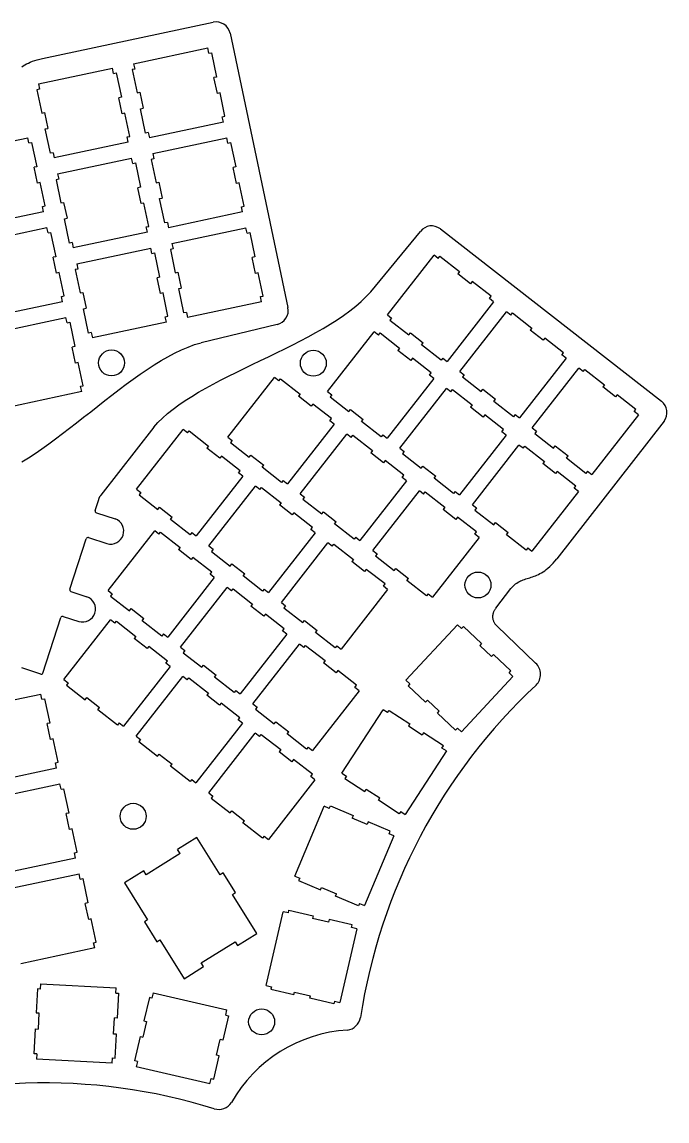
# Model space of a CAD drawing. Extents: x 2 to 293, y -206 to -3.
# Drawn here: x 173.6 to 292.9, y -206.2 to -3 of the extents above; entities that cross this region are included whole.
import ezdxf

# ---------------------------------------------------------------- set-up
doc = ezdxf.new("R2010")
doc.units = 0
doc.layers.add('BLACK', color=7, linetype='CONTINUOUS')

msp = doc.modelspace()

# ---------------------------------------------------------------- linework, layer by layer
at = {"layer": 'BLACK', "linetype": 'CONTINUOUS'}
for p, q in [((177.426, -9.7566), (209.013, -3.0913)), ((212.126, -5.1154), (222.821, -55.8492)), ((194.282, -10.753), (207.976, -7.8423)), ((208.184, -8.8204), (207.976, -7.8423)), ((175.556, -10.3053), (175.974, -10.1543)), ((175.974, -10.1543), (176.424, -10.012)), ((176.424, -10.012), (176.907, -9.8792)), ((176.907, -9.8792), (177.426, -9.7566)), ((208.184, -8.8204), (208.673, -8.7165)), ((208.673, -8.7165), (209.629, -13.2159)), ((173.601, -11.3514), (173.871, -11.1642)), ((173.871, -11.1642), (174.161, -10.9811)), ((174.161, -10.9811), (174.472, -10.8029)), ((174.472, -10.8029), (174.807, -10.6304)), ((174.807, -10.6304), (175.168, -10.4642)), ((175.168, -10.4642), (175.556, -10.3053)), ((176.673, -14.4891), (190.368, -11.5783)), ((190.575, -12.5565), (190.368, -11.5783)), ((194.49, -11.7312), (194.001, -11.8351)), ((194.001, -11.8351), (194.915, -16.139)), ((194.282, -10.753), (194.49, -11.7312)), ((190.575, -12.5565), (191.065, -12.4525)), ((191.065, -12.4525), (192.021, -16.952)), ((209.629, -13.2159), (209.14, -13.3199)), ((209.764, -16.2543), (209.14, -13.3199)), ((176.881, -15.4672), (176.392, -15.5712)), ((176.392, -15.5712), (177.307, -19.875)), ((176.673, -14.4891), (176.881, -15.4672)), ((194.915, -16.139), (195.405, -16.035)), ((195.405, -16.035), (196.028, -18.9695)), ((210.253, -16.1504), (209.764, -16.2543)), ((211.168, -20.4542), (210.253, -16.1504)), ((192.021, -16.952), (191.532, -17.056)), ((192.156, -19.9904), (191.532, -17.056)), ((177.307, -19.875), (177.796, -19.7711)), ((177.796, -19.7711), (178.42, -22.7055)), ((192.645, -19.8864), (192.156, -19.9904)), ((193.559, -24.1903), (192.645, -19.8864)), ((195.539, -19.0734), (196.028, -18.9695)), ((196.496, -23.5729), (195.539, -19.0734)), ((210.887, -21.5363), (197.193, -24.4471)), ((210.679, -20.5582), (211.168, -20.4542)), ((210.887, -21.5363), (210.679, -20.5582)), ((177.931, -22.8095), (178.42, -22.7055)), ((178.887, -27.309), (177.931, -22.8095)), ((193.07, -24.2942), (193.559, -24.1903)), ((193.278, -25.2724), (193.07, -24.2942)), ((196.985, -23.469), (196.496, -23.5729)), ((196.985, -23.469), (197.193, -24.4471)), ((161.002, -27.3378), (174.696, -24.427)), ((174.904, -25.4051), (174.696, -24.427)), ((174.904, -25.4051), (175.393, -25.3012)), ((175.393, -25.3012), (176.35, -29.8007)), ((193.278, -25.2724), (179.584, -28.1832)), ((197.816, -27.3816), (211.51, -24.4708)), ((211.718, -25.4489), (211.51, -24.4708)), ((211.718, -25.4489), (212.207, -25.345)), ((212.207, -25.345), (213.164, -29.8445)), ((179.376, -27.205), (178.887, -27.309)), ((179.376, -27.205), (179.584, -28.1832)), ((180.208, -31.1176), (193.902, -28.2068)), ((194.11, -29.185), (193.902, -28.2068)), ((198.024, -28.3597), (197.535, -28.4637)), ((197.816, -27.3816), (198.024, -28.3597)), ((176.35, -29.8007), (175.861, -29.9046)), ((176.484, -32.8391), (175.861, -29.9046)), ((194.11, -29.185), (194.599, -29.081)), ((194.599, -29.081), (195.555, -33.5805)), ((197.535, -28.4637), (198.45, -32.7675)), ((213.164, -29.8445), (212.675, -29.9484)), ((213.298, -32.8829), (212.675, -29.9484)), ((180.416, -32.0957), (179.927, -32.1997)), ((179.927, -32.1997), (180.842, -36.5036)), ((180.208, -31.1176), (180.416, -32.0957)), ((176.973, -32.7351), (176.484, -32.8391)), ((177.888, -37.039), (176.973, -32.7351)), ((195.555, -33.5805), (195.066, -33.6845)), ((195.69, -36.6189), (195.066, -33.6845)), ((198.45, -32.7675), (198.939, -32.6636)), ((198.939, -32.6636), (199.563, -35.598)), ((213.787, -32.7789), (213.298, -32.8829)), ((214.702, -37.0828), (213.787, -32.7789)), ((180.842, -36.5036), (181.331, -36.3996)), ((181.331, -36.3996), (181.954, -39.334)), ((196.179, -36.5149), (195.69, -36.6189)), ((197.094, -40.8188), (196.179, -36.5149)), ((199.074, -35.7019), (199.563, -35.598)), ((200.03, -40.2014), (199.074, -35.7019)), ((177.607, -38.1211), (163.913, -41.0318)), ((177.399, -37.1429), (177.888, -37.039)), ((177.607, -38.1211), (177.399, -37.1429)), ((214.421, -38.1649), (200.727, -41.0756)), ((214.213, -37.1867), (214.702, -37.0828)), ((214.421, -38.1649), (214.213, -37.1867)), ((181.465, -39.438), (181.954, -39.334)), ((182.422, -43.9375), (181.465, -39.438)), ((200.519, -40.0975), (200.03, -40.2014)), ((200.519, -40.0975), (200.727, -41.0756)), ((164.537, -43.9663), (178.231, -41.0555)), ((178.439, -42.0337), (178.231, -41.0555)), ((178.439, -42.0337), (178.928, -41.9297)), ((178.928, -41.9297), (179.884, -46.4292)), ((196.813, -41.9009), (183.119, -44.8117)), ((196.605, -40.9228), (197.094, -40.8188)), ((196.813, -41.9009), (196.605, -40.9228)), ((201.351, -44.0101), (215.045, -41.0993)), ((215.253, -42.0774), (215.045, -41.0993)), ((215.253, -42.0774), (215.742, -41.9735)), ((215.742, -41.9735), (216.698, -46.473)), ((238.133, -52.8995), (247.326, -41.7465)), ((251.011, -41.2917), (291.922, -73.1445)), ((182.911, -43.8335), (182.422, -43.9375)), ((182.911, -43.8335), (183.119, -44.8117)), ((201.351, -44.0101), (201.559, -44.9882)), ((179.884, -46.4292), (179.395, -46.5331)), ((180.019, -49.4676), (179.395, -46.5331)), ((183.742, -47.7461), (197.437, -44.8353)), ((197.644, -45.8135), (197.437, -44.8353)), ((197.644, -45.8135), (198.134, -45.7095)), ((198.134, -45.7095), (199.09, -50.209)), ((201.559, -44.9882), (201.07, -45.0922)), ((201.07, -45.0922), (201.984, -49.396)), ((216.698, -46.473), (216.209, -46.5769)), ((216.833, -49.5114), (216.209, -46.5769)), ((241.213, -57.1637), (249.833, -46.1316)), ((250.621, -46.7472), (249.833, -46.1316)), ((250.621, -46.7472), (250.928, -46.3532)), ((250.928, -46.3532), (254.553, -49.1853)), ((183.95, -48.7243), (183.461, -48.8282)), ((183.742, -47.7461), (183.95, -48.7243)), ((180.508, -49.3636), (180.019, -49.4676)), ((181.423, -53.6675), (180.508, -49.3636)), ((183.461, -48.8282), (184.376, -53.1321)), ((199.09, -50.209), (198.601, -50.313)), ((199.225, -53.2474), (198.601, -50.313)), ((201.984, -49.396), (202.473, -49.2921)), ((202.473, -49.2921), (203.097, -52.2265)), ((217.322, -49.4074), (216.833, -49.5114)), ((218.237, -53.7113), (217.322, -49.4074)), ((254.553, -49.1853), (254.245, -49.5793)), ((256.609, -51.4263), (254.245, -49.5793)), ((202.608, -52.3305), (203.097, -52.2265)), ((203.565, -56.8299), (202.608, -52.3305)), ((256.917, -51.0322), (256.609, -51.4263)), ((260.384, -53.7412), (256.917, -51.0322)), ((181.142, -54.7496), (167.448, -57.6603)), ((180.934, -53.7714), (181.423, -53.6675)), ((181.142, -54.7496), (180.934, -53.7714)), ((184.376, -53.1321), (184.865, -53.0281)), ((184.865, -53.0281), (185.489, -55.9625)), ((199.714, -53.1435), (199.225, -53.2474)), ((200.628, -57.4473), (199.714, -53.1435)), ((217.956, -54.7934), (204.262, -57.7041)), ((217.748, -53.8152), (218.237, -53.7113)), ((217.956, -54.7934), (217.748, -53.8152)), ((235.352, -55.5897), (236.36, -54.7149)), ((236.36, -54.7149), (237.289, -53.8186)), ((237.289, -53.8186), (238.133, -52.8995)), ((260.865, -54.7508), (252.245, -65.783)), ((260.077, -54.1352), (260.384, -53.7412)), ((260.865, -54.7508), (260.077, -54.1352)), ((185, -56.0665), (185.489, -55.9625)), ((185.956, -60.566), (185, -56.0665)), ((204.054, -56.726), (203.565, -56.8299)), ((204.054, -56.726), (204.262, -57.7041)), ((233.123, -57.2806), (234.271, -56.4445)), ((234.271, -56.4445), (235.352, -55.5897)), ((254.609, -67.63), (263.229, -56.5978)), ((264.017, -57.2135), (263.229, -56.5978)), ((264.017, -57.2135), (264.325, -56.8195)), ((264.325, -56.8195), (267.949, -59.6515)), ((168.071, -60.5948), (181.765, -57.684)), ((181.973, -58.6622), (181.765, -57.684)), ((181.973, -58.6622), (182.462, -58.5582)), ((182.462, -58.5582), (183.419, -63.0577)), ((200.347, -58.5294), (186.653, -61.4402)), ((200.139, -57.5513), (200.628, -57.4473)), ((200.347, -58.5294), (200.139, -57.5513)), ((229.334, -59.6913), (230.649, -58.9026)), ((230.649, -58.9026), (231.914, -58.0995)), ((231.914, -58.0995), (233.123, -57.2806)), ((241.213, -57.1637), (242.001, -57.7794)), ((242.001, -57.7794), (241.693, -58.1734)), ((241.693, -58.1734), (245.161, -60.8823)), ((186.445, -60.462), (185.956, -60.566)), ((186.445, -60.462), (186.653, -61.4402)), ((220.797, -58.9618), (206.743, -62.3352)), ((226.579, -61.2311), (227.975, -60.4669)), ((227.975, -60.4669), (229.334, -59.6913)), ((230.131, -71.3479), (238.75, -60.3157)), ((239.538, -60.9314), (238.75, -60.3157)), ((239.538, -60.9314), (239.846, -60.5374)), ((239.846, -60.5374), (243.471, -63.3694)), ((245.161, -60.8823), (245.469, -60.4883)), ((245.469, -60.4883), (247.833, -62.3353)), ((267.949, -59.6515), (267.642, -60.0455)), ((270.006, -61.8925), (267.642, -60.0455)), ((204.334, -63.1333), (205.546, -62.6912)), ((205.546, -62.6912), (206.743, -62.3352)), ((222.218, -63.4682), (223.694, -62.7303)), ((223.694, -62.7303), (225.15, -61.985)), ((225.15, -61.985), (226.579, -61.2311)), ((247.525, -62.7293), (247.833, -62.3353)), ((251.15, -65.5613), (247.525, -62.7293)), ((270.313, -61.4985), (270.006, -61.8925)), ((273.781, -64.2074), (270.313, -61.4985)), ((183.419, -63.0577), (182.93, -63.1616)), ((183.553, -66.0961), (182.93, -63.1616)), ((199.342, -65.6458), (200.609, -64.9177)), ((200.609, -64.9177), (201.863, -64.2524)), ((201.863, -64.2524), (203.105, -63.6556)), ((203.105, -63.6556), (204.334, -63.1333)), ((217.725, -65.652), (219.228, -64.9276)), ((219.228, -64.9276), (220.728, -64.2001)), ((220.728, -64.2001), (222.218, -63.4682)), ((243.471, -63.3694), (243.163, -63.7634)), ((245.527, -65.6104), (243.163, -63.7634)), ((273.473, -64.6014), (273.781, -64.2074)), ((274.261, -65.2171), (273.473, -64.6014)), ((184.042, -65.9921), (183.553, -66.0961)), ((184.957, -70.296), (184.042, -65.9921)), ((196.781, -67.2666), (198.066, -66.4307)), ((198.066, -66.4307), (199.342, -65.6458)), ((214.733, -67.0971), (216.225, -66.3747)), ((216.225, -66.3747), (217.725, -65.652)), ((245.835, -65.2164), (245.527, -65.6104)), ((249.302, -67.9253), (245.835, -65.2164)), ((251.457, -65.1673), (251.15, -65.5613)), ((251.457, -65.1673), (252.245, -65.783)), ((274.261, -65.2171), (265.642, -76.2492)), ((192.885, -70.0219), (194.189, -69.068)), ((194.189, -69.068), (195.488, -68.1477)), ((195.488, -68.1477), (196.781, -67.2666)), ((210.367, -69.277), (211.799, -68.5469)), ((211.713, -79.8005), (220.332, -68.7684)), ((211.799, -68.5469), (213.256, -67.8207)), ((213.256, -67.8207), (214.733, -67.0971)), ((221.12, -69.384), (220.332, -68.7684)), ((221.12, -69.384), (221.428, -68.99)), ((221.428, -68.99), (225.053, -71.8221)), ((249.782, -68.935), (241.163, -79.9671)), ((248.994, -68.3193), (249.302, -67.9253)), ((249.782, -68.935), (248.994, -68.3193)), ((254.609, -67.63), (255.397, -68.2456)), ((255.397, -68.2456), (255.09, -68.6396)), ((255.09, -68.6396), (258.557, -71.3485)), ((268.006, -78.0962), (276.625, -67.0641)), ((277.413, -67.6797), (276.625, -67.0641)), ((277.413, -67.6797), (277.721, -67.2857)), ((277.721, -67.2857), (281.346, -70.1178)), ((184.468, -70.3999), (184.957, -70.296)), ((184.676, -71.3781), (184.468, -70.3999)), ((190.267, -72.0064), (191.577, -71.0033)), ((191.577, -71.0033), (192.885, -70.0219)), ((206.288, -71.5054), (207.606, -70.7549)), ((207.606, -70.7549), (208.968, -70.0125)), ((208.968, -70.0125), (210.367, -69.277)), ((243.527, -81.8141), (252.146, -70.782)), ((252.934, -71.3976), (252.146, -70.782)), ((252.934, -71.3976), (253.242, -71.0036)), ((253.242, -71.0036), (256.867, -73.8357)), ((258.557, -71.3485), (258.865, -70.9545)), ((258.865, -70.9545), (261.229, -72.8015)), ((281.346, -70.1178), (281.038, -70.5118)), ((283.402, -72.3587), (281.038, -70.5118)), ((184.676, -71.3781), (170.982, -74.2888)), ((187.644, -74.0545), (188.955, -73.0254)), ((188.955, -73.0254), (190.267, -72.0064)), ((202.652, -73.8205), (203.805, -73.0368)), ((203.805, -73.0368), (205.019, -72.2656)), ((205.019, -72.2656), (206.288, -71.5054)), ((225.053, -71.8221), (224.745, -72.2161)), ((227.109, -74.0631), (224.745, -72.2161)), ((230.131, -71.3479), (230.919, -71.9635)), ((230.919, -71.9635), (230.611, -72.3575)), ((230.611, -72.3575), (234.078, -75.0664)), ((260.921, -73.1955), (261.229, -72.8015)), ((283.71, -71.9647), (283.402, -72.3587)), ((287.177, -74.6736), (283.71, -71.9647)), ((185.027, -76.1193), (186.334, -75.0877)), ((186.334, -75.0877), (187.644, -74.0545)), ((200.551, -75.4309), (201.565, -74.6181)), ((201.565, -74.6181), (202.652, -73.8205)), ((227.417, -73.6691), (227.109, -74.0631)), ((230.884, -76.378), (227.417, -73.6691)), ((234.078, -75.0664), (234.386, -74.6724)), ((234.386, -74.6724), (236.75, -76.5194)), ((256.867, -73.8357), (256.559, -74.2297)), ((258.923, -76.0767), (256.559, -74.2297)), ((264.546, -76.0276), (260.921, -73.1955)), ((286.869, -75.0677), (287.177, -74.6736)), ((287.657, -75.6833), (286.869, -75.0677)), ((182.426, -78.154), (183.724, -77.1433)), ((183.724, -77.1433), (185.027, -76.1193)), ((198.004, -77.9753), (198.765, -77.1081)), ((198.765, -77.1081), (199.616, -76.2604)), ((199.616, -76.2604), (200.551, -75.4309)), ((230.576, -76.772), (230.884, -76.378)), ((231.364, -77.3876), (230.576, -76.772)), ((236.442, -76.9134), (236.75, -76.5194)), ((240.067, -79.7455), (236.442, -76.9134)), ((259.231, -75.6826), (258.923, -76.0767)), ((262.698, -78.3916), (259.231, -75.6826)), ((264.854, -75.6336), (264.546, -76.0276)), ((264.854, -75.6336), (265.642, -76.2492)), ((292.377, -76.8294), (272.539, -102.298)), ((287.657, -75.6833), (279.038, -86.7155)), ((179.851, -80.1117), (181.134, -79.1454)), ((181.134, -79.1454), (182.426, -78.154)), ((198.004, -77.9753), (188.214, -90.5453)), ((194.811, -89.4371), (203.43, -78.4049)), ((204.218, -79.0206), (203.43, -78.4049)), ((204.218, -79.0206), (204.526, -78.6266)), ((204.526, -78.6266), (208.151, -81.4586)), ((231.364, -77.3876), (222.745, -88.4198)), ((225.109, -90.2668), (233.728, -79.2346)), ((234.516, -79.8503), (233.728, -79.2346)), ((262.39, -78.7856), (262.698, -78.3916)), ((263.178, -79.4012), (262.39, -78.7856)), ((268.006, -78.0962), (268.794, -78.7119)), ((268.794, -78.7119), (268.486, -79.1059)), ((268.486, -79.1059), (271.953, -81.8148)), ((177.312, -81.9457), (178.576, -81.0471)), ((178.576, -81.0471), (179.851, -80.1117)), ((211.713, -79.8005), (212.501, -80.4162)), ((212.501, -80.4162), (212.193, -80.8102)), ((212.193, -80.8102), (215.66, -83.5191)), ((234.516, -79.8503), (234.824, -79.4563)), ((234.824, -79.4563), (238.449, -82.2883)), ((240.375, -79.3515), (240.067, -79.7455)), ((240.375, -79.3515), (241.163, -79.9671)), ((263.178, -79.4012), (254.559, -90.4334)), ((256.923, -92.2804), (265.542, -81.2482)), ((266.33, -81.8639), (265.542, -81.2482)), ((174.82, -83.609), (176.059, -82.8016)), ((176.059, -82.8016), (177.312, -81.9457)), ((208.151, -81.4586), (207.843, -81.8526)), ((210.207, -83.6996), (207.843, -81.8526)), ((210.515, -83.3056), (210.207, -83.6996)), ((213.982, -86.0145), (210.515, -83.3056)), ((215.66, -83.5191), (215.968, -83.1251)), ((215.968, -83.1251), (218.332, -84.9721)), ((238.449, -82.2883), (238.141, -82.6823)), ((240.505, -84.5293), (238.141, -82.6823)), ((243.527, -81.8141), (244.315, -82.4298)), ((244.315, -82.4298), (244.007, -82.8238)), ((244.007, -82.8238), (247.474, -85.5327)), ((266.33, -81.8639), (266.638, -81.4699)), ((266.638, -81.4699), (270.263, -84.3019)), ((271.953, -81.8148), (272.261, -81.4208)), ((272.261, -81.4208), (274.625, -83.2678)), ((274.317, -83.6618), (274.625, -83.2678)), ((173.595, -84.362), (174.82, -83.609)), ((218.024, -85.3661), (218.332, -84.9721)), ((240.813, -84.1353), (240.505, -84.5293)), ((244.28, -86.8442), (240.813, -84.1353)), ((247.474, -85.5327), (247.782, -85.1387)), ((247.782, -85.1387), (250.146, -86.9857)), ((270.263, -84.3019), (269.955, -84.6959)), ((272.319, -86.5429), (269.955, -84.6959)), ((277.942, -86.4938), (274.317, -83.6618)), ((214.462, -87.0242), (205.843, -98.0563)), ((213.674, -86.4085), (213.982, -86.0145)), ((214.462, -87.0242), (213.674, -86.4085)), ((221.649, -88.1981), (218.024, -85.3661)), ((243.972, -87.2382), (244.28, -86.8442)), ((244.76, -87.8539), (243.972, -87.2382)), ((249.838, -87.3797), (250.146, -86.9857)), ((272.627, -86.1489), (272.319, -86.5429)), ((276.094, -88.8578), (272.627, -86.1489)), ((278.25, -86.0998), (277.942, -86.4938)), ((278.25, -86.0998), (279.038, -86.7155)), ((208.207, -99.9033), (216.826, -88.8711)), ((217.614, -89.4868), (216.826, -88.8711)), ((217.614, -89.4868), (217.922, -89.0928)), ((217.922, -89.0928), (221.547, -91.9248)), ((221.957, -87.8041), (221.649, -88.1981)), ((221.957, -87.8041), (222.745, -88.4198)), ((244.76, -87.8539), (236.141, -98.886)), ((253.463, -90.2117), (249.838, -87.3797)), ((275.787, -89.2518), (276.094, -88.8578)), ((276.575, -89.8675), (275.787, -89.2518)), ((187.173, -93.351), (187.836, -91.2958)), ((187.836, -91.2958), (187.861, -91.2169)), ((187.861, -91.2169), (187.884, -91.1473)), ((187.884, -91.1473), (187.904, -91.0861)), ((187.904, -91.0861), (187.923, -91.0321)), ((187.923, -91.0321), (187.941, -90.9841)), ((187.941, -90.9841), (187.966, -90.9213)), ((187.966, -90.9213), (187.992, -90.866)), ((187.992, -90.866), (188.02, -90.8145)), ((188.02, -90.8145), (188.052, -90.7632)), ((188.052, -90.7632), (188.09, -90.7083)), ((188.09, -90.7083), (188.12, -90.6678)), ((188.12, -90.6678), (188.154, -90.623)), ((188.154, -90.623), (188.193, -90.5728)), ((188.193, -90.5728), (188.214, -90.5453)), ((194.811, -89.4371), (195.599, -90.0527)), ((195.599, -90.0527), (195.291, -90.4467)), ((195.291, -90.4467), (198.758, -93.1556)), ((225.109, -90.2668), (225.897, -90.8824)), ((225.897, -90.8824), (225.589, -91.2764)), ((225.589, -91.2764), (229.056, -93.9853)), ((238.505, -100.733), (247.124, -89.7009)), ((247.912, -90.3165), (247.124, -89.7009)), ((247.912, -90.3165), (248.22, -89.9225)), ((248.22, -89.9225), (251.845, -92.7546)), ((253.771, -89.8177), (253.463, -90.2117)), ((253.771, -89.8177), (254.559, -90.4334)), ((276.575, -89.8675), (267.955, -100.9)), ((198.758, -93.1556), (199.066, -92.7616)), ((199.066, -92.7616), (201.43, -94.6086)), ((221.547, -91.9248), (221.239, -92.3189)), ((223.603, -94.1658), (221.239, -92.3189)), ((251.845, -92.7546), (251.537, -93.1486)), ((253.901, -94.9956), (251.537, -93.1486)), ((256.923, -92.2804), (257.711, -92.896)), ((257.711, -92.896), (257.403, -93.29)), ((257.403, -93.29), (260.871, -95.9989)), ((187.387, -93.7861), (190.84, -94.8922)), ((201.122, -95.0026), (201.43, -94.6086)), ((204.747, -97.8347), (201.122, -95.0026)), ((223.911, -93.7718), (223.603, -94.1658)), ((227.378, -96.4807), (223.911, -93.7718)), ((229.056, -93.9853), (229.364, -93.5913)), ((229.364, -93.5913), (231.728, -95.4383)), ((231.42, -95.8323), (231.728, -95.4383)), ((254.209, -94.6015), (253.901, -94.9956)), ((257.676, -97.3105), (254.209, -94.6015)), ((189.549, -108.169), (198.168, -97.1365)), ((198.956, -97.7522), (198.168, -97.1365)), ((198.956, -97.7522), (199.264, -97.3582)), ((199.264, -97.3582), (202.889, -100.19)), ((205.055, -97.4407), (204.747, -97.8347)), ((205.055, -97.4407), (205.843, -98.0563)), ((227.858, -97.4904), (219.239, -108.523)), ((227.07, -96.8747), (227.378, -96.4807)), ((227.858, -97.4904), (227.07, -96.8747)), ((235.045, -98.6644), (231.42, -95.8323)), ((257.368, -97.7045), (257.676, -97.3105)), ((260.871, -95.9989), (261.178, -95.6049)), ((261.178, -95.6049), (263.542, -97.4519)), ((263.235, -97.8459), (263.542, -97.4519)), ((182.474, -107.918), (185.488, -98.5718)), ((185.921, -98.3769), (189.338, -99.4759)), ((221.603, -110.37), (230.222, -99.3374)), ((231.011, -99.9531), (230.222, -99.3374)), ((231.011, -99.9531), (231.318, -99.559)), ((231.318, -99.559), (234.943, -102.391)), ((235.353, -98.2704), (235.045, -98.6644)), ((235.353, -98.2704), (236.141, -98.886)), ((258.157, -98.3201), (249.537, -109.352)), ((258.157, -98.3201), (257.368, -97.7045)), ((266.859, -100.678), (263.235, -97.8459)), ((202.889, -100.19), (202.581, -100.584)), ((204.945, -102.431), (202.581, -100.584)), ((208.207, -99.9033), (208.995, -100.519)), ((208.995, -100.519), (208.687, -100.913)), ((208.687, -100.913), (212.154, -103.622)), ((238.505, -100.733), (239.293, -101.349)), ((239.293, -101.349), (238.985, -101.743)), ((267.167, -100.284), (266.859, -100.678)), ((267.167, -100.284), (267.955, -100.9)), ((205.253, -102.037), (204.945, -102.431)), ((208.72, -104.746), (205.253, -102.037)), ((212.154, -103.622), (212.462, -103.228)), ((212.462, -103.228), (214.826, -105.075)), ((234.943, -102.391), (234.635, -102.785)), ((236.999, -104.632), (234.635, -102.785)), ((238.985, -101.743), (242.453, -104.452)), ((271.226, -103.738), (271.545, -103.428)), ((271.545, -103.428), (271.87, -103.086)), ((271.87, -103.086), (272.202, -102.71)), ((272.202, -102.71), (272.539, -102.298)), ((208.413, -105.14), (208.72, -104.746)), ((209.201, -105.756), (208.413, -105.14)), ((214.519, -105.469), (214.826, -105.075)), ((218.143, -108.301), (214.519, -105.469)), ((237.307, -104.238), (236.999, -104.632)), ((240.774, -106.947), (237.307, -104.238)), ((242.453, -104.452), (242.76, -104.058)), ((242.76, -104.058), (245.124, -105.905)), ((267.806, -105.702), (268.066, -105.616)), ((268.066, -105.616), (268.33, -105.523)), ((268.33, -105.523), (268.598, -105.42)), ((268.598, -105.42), (268.87, -105.306)), ((268.87, -105.306), (269.147, -105.179)), ((269.147, -105.179), (269.429, -105.036)), ((269.429, -105.036), (269.716, -104.876)), ((269.716, -104.876), (270.007, -104.696)), ((270.007, -104.696), (270.304, -104.494)), ((270.304, -104.494), (270.606, -104.269)), ((270.606, -104.269), (270.913, -104.017)), ((270.913, -104.017), (271.226, -103.738)), ((209.201, -105.756), (200.581, -116.788)), ((202.945, -118.635), (211.565, -107.603)), ((212.353, -108.218), (211.565, -107.603)), ((240.467, -107.341), (240.774, -106.947)), ((241.255, -107.957), (240.467, -107.341)), ((244.817, -106.299), (245.124, -105.905)), ((248.441, -109.131), (244.817, -106.299)), ((264.049, -107.81), (264.269, -107.554)), ((264.269, -107.554), (264.489, -107.325)), ((264.489, -107.325), (264.711, -107.12)), ((264.711, -107.12), (264.935, -106.937)), ((264.935, -106.937), (265.16, -106.774)), ((265.16, -106.774), (265.387, -106.629)), ((265.387, -106.629), (265.617, -106.499)), ((265.617, -106.499), (265.849, -106.384)), ((265.849, -106.384), (266.083, -106.28)), ((266.083, -106.28), (266.32, -106.185)), ((266.32, -106.185), (266.559, -106.098)), ((266.559, -106.098), (266.802, -106.017)), ((266.802, -106.017), (267.048, -105.938)), ((267.048, -105.938), (267.297, -105.861)), ((267.297, -105.861), (267.55, -105.783)), ((267.55, -105.783), (267.806, -105.702)), ((182.689, -108.353), (185.623, -109.294)), ((189.549, -108.169), (190.337, -108.784)), ((190.337, -108.784), (190.029, -109.178)), ((190.029, -109.178), (193.497, -111.887)), ((212.353, -108.218), (212.66, -107.824)), ((212.66, -107.824), (216.285, -110.656)), ((218.451, -107.907), (218.143, -108.301)), ((218.451, -107.907), (219.239, -108.523)), ((241.255, -107.957), (232.635, -118.989)), ((248.749, -108.737), (248.441, -109.131)), ((248.749, -108.737), (249.537, -109.352)), ((261.251, -111.445), (264.049, -107.81)), ((193.497, -111.887), (193.804, -111.493)), ((193.804, -111.493), (196.168, -113.34)), ((216.285, -110.656), (215.977, -111.05)), ((218.341, -112.897), (215.977, -111.05)), ((221.603, -110.37), (222.391, -110.985)), ((222.391, -110.985), (222.083, -111.379)), ((222.083, -111.379), (225.551, -114.088)), ((261.062, -111.711), (261.006, -111.803)), ((261.122, -111.621), (261.062, -111.711)), ((261.185, -111.533), (261.122, -111.621)), ((261.251, -111.445), (261.185, -111.533)), ((177.467, -123.439), (180.792, -113.142)), ((181.225, -112.947), (184.122, -113.878)), ((181.373, -124.623), (189.993, -113.591)), ((190.781, -114.207), (189.993, -113.591)), ((195.861, -113.734), (196.168, -113.34)), ((199.485, -116.566), (195.861, -113.734)), ((218.649, -112.503), (218.341, -112.897)), ((222.117, -115.212), (218.649, -112.503)), ((225.551, -114.088), (225.858, -113.694)), ((225.858, -113.694), (228.223, -115.541)), ((260.666, -112.889), (260.664, -112.994)), ((260.664, -112.994), (260.667, -113.099)), ((260.673, -112.785), (260.666, -112.889)), ((260.667, -113.099), (260.677, -113.205)), ((260.686, -112.682), (260.673, -112.785)), ((260.677, -113.205), (260.692, -113.312)), ((260.703, -112.58), (260.686, -112.682)), ((260.692, -113.312), (260.713, -113.42)), ((260.725, -112.479), (260.703, -112.58)), ((260.713, -113.42), (260.74, -113.528)), ((260.753, -112.379), (260.725, -112.479)), ((260.74, -113.528), (260.773, -113.636)), ((260.784, -112.28), (260.753, -112.379)), ((260.773, -113.636), (260.813, -113.745)), ((260.82, -112.182), (260.784, -112.28)), ((260.813, -113.745), (260.86, -113.855)), ((260.861, -112.086), (260.82, -112.182)), ((260.905, -111.99), (260.861, -112.086)), ((260.954, -111.896), (260.905, -111.99)), ((261.006, -111.803), (260.954, -111.896)), ((190.781, -114.207), (191.088, -113.813)), ((191.088, -113.813), (194.713, -116.645)), ((221.809, -115.606), (222.117, -115.212)), ((222.597, -116.222), (221.809, -115.606)), ((227.915, -115.935), (228.223, -115.541)), ((244.651, -124.742), (254.199, -114.504)), ((254.931, -115.186), (254.199, -114.504)), ((254.931, -115.186), (255.272, -114.82)), ((255.272, -114.82), (258.636, -117.957)), ((260.86, -113.855), (260.913, -113.964)), ((260.913, -113.964), (260.973, -114.075)), ((260.973, -114.075), (261.04, -114.185)), ((261.04, -114.185), (261.114, -114.296)), ((261.114, -114.296), (261.196, -114.406)), ((261.196, -114.406), (261.285, -114.517)), ((261.285, -114.517), (261.382, -114.628)), ((261.382, -114.628), (261.487, -114.739)), ((261.487, -114.739), (268.634, -121.571)), ((194.713, -116.645), (194.405, -117.039)), ((196.769, -118.886), (194.405, -117.039)), ((199.793, -116.172), (199.485, -116.566)), ((199.793, -116.172), (200.581, -116.788)), ((222.597, -116.222), (213.977, -127.254)), ((231.54, -118.767), (227.915, -115.935)), ((197.077, -118.492), (196.769, -118.886)), ((200.545, -121.201), (197.077, -118.492)), ((202.945, -118.635), (203.733, -119.251)), ((203.733, -119.251), (203.425, -119.645)), ((203.425, -119.645), (206.893, -122.353)), ((216.341, -129.101), (224.961, -118.069)), ((225.749, -118.685), (224.961, -118.069)), ((225.749, -118.685), (226.057, -118.291)), ((226.057, -118.291), (229.681, -121.123)), ((231.847, -118.373), (231.54, -118.767)), ((231.847, -118.373), (232.635, -118.989)), ((258.636, -117.957), (258.295, -118.323)), ((260.489, -120.369), (258.295, -118.323)), ((200.237, -121.595), (200.545, -121.201)), ((201.025, -122.211), (200.237, -121.595)), ((229.681, -121.123), (229.374, -121.517)), ((231.738, -123.364), (229.374, -121.517)), ((260.83, -120.003), (260.489, -120.369)), ((264.048, -123.004), (260.83, -120.003)), ((177.102, -123.609), (173.625, -122.47)), ((201.025, -122.211), (192.405, -133.243)), ((206.893, -122.353), (207.201, -121.959)), ((207.201, -121.959), (209.565, -123.806)), ((209.257, -124.2), (209.565, -123.806)), ((232.045, -122.97), (231.738, -123.364)), ((235.513, -125.679), (232.045, -122.97)), ((263.707, -123.369), (264.048, -123.004)), ((264.438, -124.051), (263.707, -123.369)), ((181.373, -124.623), (182.161, -125.239)), ((182.161, -125.239), (181.853, -125.633)), ((181.853, -125.633), (185.321, -128.342)), ((194.769, -135.09), (203.389, -124.058)), ((204.177, -124.673), (203.389, -124.058)), ((204.177, -124.673), (204.485, -124.279)), ((204.485, -124.279), (208.109, -127.111)), ((212.882, -127.032), (209.257, -124.2)), ((235.205, -126.073), (235.513, -125.679)), ((244.651, -124.742), (245.383, -125.424)), ((245.383, -125.424), (245.042, -125.79)), ((245.042, -125.79), (248.26, -128.791)), ((264.438, -124.051), (254.89, -134.29)), ((163.41, -130.202), (177.104, -127.291)), ((177.312, -128.269), (177.104, -127.291)), ((185.321, -128.342), (185.629, -127.948)), ((185.629, -127.948), (187.993, -129.795)), ((208.109, -127.111), (207.802, -127.505)), ((210.166, -129.352), (207.802, -127.505)), ((213.189, -126.638), (212.882, -127.032)), ((213.189, -126.638), (213.977, -127.254)), ((235.993, -126.688), (227.374, -137.72)), ((235.993, -126.688), (235.205, -126.073)), ((177.312, -128.269), (177.801, -128.165)), ((177.801, -128.165), (178.758, -132.665)), ((187.685, -130.189), (187.993, -129.795)), ((210.473, -128.958), (210.166, -129.352)), ((213.941, -131.667), (210.473, -128.958)), ((216.341, -129.101), (217.13, -129.717)), ((217.13, -129.717), (216.822, -130.111)), ((248.26, -128.791), (248.601, -128.425)), ((248.601, -128.425), (250.795, -130.471)), ((191.31, -133.021), (187.685, -130.189)), ((213.633, -132.061), (213.941, -131.667)), ((214.421, -132.677), (213.633, -132.061)), ((216.822, -130.111), (220.289, -132.82)), ((232.784, -141.934), (240.409, -130.192)), ((241.247, -130.737), (240.409, -130.192)), ((241.247, -130.737), (241.52, -130.317)), ((241.52, -130.317), (245.378, -132.823)), ((250.454, -130.837), (250.795, -130.471)), ((253.818, -133.974), (250.454, -130.837)), ((178.758, -132.665), (178.269, -132.769)), ((178.892, -135.703), (178.269, -132.769)), ((191.617, -132.627), (191.31, -133.021)), ((191.617, -132.627), (192.405, -133.243)), ((214.421, -132.677), (205.802, -143.709)), ((220.289, -132.82), (220.597, -132.426)), ((220.597, -132.426), (222.961, -134.273)), ((245.378, -132.823), (245.105, -133.242)), ((247.621, -134.876), (245.105, -133.242)), ((254.159, -133.608), (253.818, -133.974)), ((254.159, -133.608), (254.89, -134.29)), ((179.382, -135.599), (178.892, -135.703)), ((180.296, -139.903), (179.382, -135.599)), ((194.769, -135.09), (195.557, -135.705)), ((195.557, -135.705), (195.25, -136.099)), ((195.25, -136.099), (198.717, -138.808)), ((208.166, -145.556), (216.785, -134.524)), ((217.573, -135.139), (216.785, -134.524)), ((217.573, -135.139), (217.881, -134.745)), ((217.881, -134.745), (221.506, -137.577)), ((222.653, -134.667), (222.961, -134.273)), ((226.278, -137.499), (222.653, -134.667)), ((247.894, -134.457), (247.621, -134.876)), ((251.584, -136.853), (247.894, -134.457)), ((221.506, -137.577), (221.198, -137.971)), ((223.562, -139.818), (221.198, -137.971)), ((226.586, -137.105), (226.278, -137.499)), ((226.586, -137.105), (227.374, -137.72)), ((252.15, -137.817), (244.525, -149.558)), ((251.311, -137.272), (251.584, -136.853)), ((252.15, -137.817), (251.311, -137.272)), ((179.807, -140.007), (180.296, -139.903)), ((180.015, -140.985), (179.807, -140.007)), ((198.717, -138.808), (199.025, -138.414)), ((199.025, -138.414), (201.389, -140.261)), ((223.87, -139.424), (223.562, -139.818)), ((227.337, -142.133), (223.87, -139.424)), ((180.015, -140.985), (166.321, -143.896)), ((201.081, -140.655), (201.389, -140.261)), ((204.706, -143.487), (201.081, -140.655)), ((227.029, -142.527), (227.337, -142.133)), ((232.784, -141.934), (233.622, -142.478)), ((166.945, -146.831), (180.639, -143.92)), ((180.847, -144.898), (180.639, -143.92)), ((205.014, -143.093), (204.706, -143.487)), ((205.014, -143.093), (205.802, -143.709)), ((227.817, -143.143), (219.198, -154.175)), ((227.817, -143.143), (227.029, -142.527)), ((233.622, -142.478), (233.35, -142.897)), ((233.35, -142.897), (237.04, -145.294)), ((180.847, -144.898), (181.336, -144.794)), ((181.336, -144.794), (182.292, -149.293)), ((208.166, -145.556), (208.954, -146.172)), ((208.954, -146.172), (208.646, -146.566)), ((237.04, -145.294), (237.313, -144.875)), ((237.313, -144.875), (239.829, -146.508)), ((208.646, -146.566), (212.113, -149.274)), ((224.073, -160.939), (229.543, -148.051)), ((230.464, -148.442), (229.543, -148.051)), ((230.464, -148.442), (230.659, -147.982)), ((230.659, -147.982), (234.894, -149.779)), ((239.556, -146.928), (239.829, -146.508)), ((243.414, -149.433), (239.556, -146.928)), ((182.292, -149.293), (181.803, -149.397)), ((182.427, -152.332), (181.803, -149.397)), ((212.113, -149.274), (212.421, -148.88)), ((212.421, -148.88), (214.785, -150.727)), ((234.894, -149.779), (234.698, -150.24)), ((237.46, -151.412), (234.698, -150.24)), ((243.686, -149.014), (243.414, -149.433)), ((243.686, -149.014), (244.525, -149.558)), ((182.916, -152.228), (182.427, -152.332)), ((183.831, -156.532), (182.916, -152.228)), ((214.477, -151.121), (214.785, -150.727)), ((218.102, -153.954), (214.477, -151.121)), ((237.655, -150.952), (237.46, -151.412)), ((241.705, -152.671), (237.655, -150.952)), ((205.971, -153.829), (202.409, -156.055)), ((210.263, -160.699), (205.971, -153.829)), ((218.41, -153.559), (218.102, -153.954)), ((218.41, -153.559), (219.198, -154.175)), ((242.431, -153.522), (236.96, -166.409)), ((241.51, -153.131), (241.705, -152.671)), ((242.431, -153.522), (241.51, -153.131)), ((202.86, -156.776), (202.409, -156.055)), ((183.55, -157.614), (169.856, -160.525)), ((183.342, -156.636), (183.831, -156.532)), ((183.55, -157.614), (183.342, -156.636)), ((202.86, -156.776), (196.584, -160.697)), ((196.134, -159.977), (192.572, -162.202)), ((196.584, -160.697), (196.134, -159.977)), ((210.857, -160.328), (210.263, -160.699)), ((213.136, -163.974), (210.857, -160.328)), ((170.479, -163.459), (184.173, -160.548)), ((184.381, -161.526), (184.173, -160.548)), ((184.381, -161.526), (184.87, -161.423)), ((184.87, -161.423), (185.827, -165.922)), ((192.572, -162.202), (196.864, -169.071)), ((224.073, -160.939), (224.994, -161.329)), ((224.994, -161.329), (224.798, -161.79)), ((224.798, -161.79), (228.849, -163.509)), ((212.542, -164.345), (213.136, -163.974)), ((217.046, -171.554), (212.542, -164.345)), ((228.849, -163.509), (229.044, -163.049)), ((229.044, -163.049), (231.805, -164.221)), ((231.61, -164.681), (231.805, -164.221)), ((185.827, -165.922), (185.338, -166.026)), ((185.961, -168.96), (185.338, -166.026)), ((235.844, -166.478), (231.61, -164.681)), ((236.04, -166.018), (235.844, -166.478)), ((236.04, -166.018), (236.96, -166.409)), ((218.776, -181.175), (221.926, -167.534)), ((222.9, -167.759), (221.926, -167.534)), ((222.9, -167.759), (223.013, -167.272)), ((223.013, -167.272), (227.495, -168.307)), ((227.495, -168.307), (227.382, -168.794)), ((186.451, -168.856), (185.961, -168.96)), ((187.365, -173.16), (186.451, -168.856)), ((196.864, -169.071), (196.27, -169.442)), ((196.27, -169.442), (198.549, -173.089)), ((230.305, -169.469), (227.382, -168.794)), ((230.418, -168.982), (230.305, -169.469)), ((234.705, -169.971), (230.418, -168.982)), ((235.567, -170.683), (232.418, -184.325)), ((234.593, -170.459), (234.705, -169.971)), ((235.567, -170.683), (234.593, -170.459)), ((198.549, -173.089), (199.143, -172.718)), ((199.143, -172.718), (203.647, -179.926)), ((213.484, -173.779), (217.046, -171.554)), ((187.084, -174.242), (173.39, -177.153)), ((186.876, -173.264), (187.365, -173.16)), ((187.084, -174.242), (186.876, -173.264)), ((206.785, -177.022), (213.06, -173.101)), ((213.06, -173.101), (213.484, -173.779)), ((203.647, -179.926), (207.209, -177.701)), ((207.209, -177.701), (206.785, -177.022)), ((177.052, -180.853), (176.999, -181.852)), ((177.052, -180.853), (191.032, -181.586)), ((176.5, -181.826), (176.27, -186.22)), ((176.999, -181.852), (176.5, -181.826)), ((190.98, -182.585), (191.032, -181.586)), ((190.98, -182.585), (191.479, -182.611)), ((191.479, -182.611), (191.239, -187.204)), ((197.896, -182.55), (197.671, -183.524)), ((197.896, -182.55), (211.537, -185.699)), ((218.776, -181.175), (219.751, -181.4)), ((219.751, -181.4), (219.638, -181.887)), ((219.638, -181.887), (223.926, -182.877)), ((223.926, -182.877), (224.038, -182.39)), ((224.038, -182.39), (226.961, -183.065)), ((197.184, -183.412), (196.194, -187.699)), ((197.671, -183.524), (197.184, -183.412)), ((226.849, -183.552), (226.961, -183.065)), ((231.331, -184.587), (226.849, -183.552)), ((231.443, -184.1), (231.331, -184.587)), ((231.443, -184.1), (232.418, -184.325)), ((176.27, -186.22), (176.769, -186.246)), ((176.769, -186.246), (176.612, -189.242)), ((211.8, -186.786), (210.765, -191.268)), ((211.312, -186.674), (211.537, -185.699)), ((211.312, -186.674), (211.8, -186.786)), ((190.582, -190.174), (190.739, -187.178)), ((191.239, -187.204), (190.739, -187.178)), ((196.681, -187.812), (196.007, -190.735)), ((196.194, -187.699), (196.681, -187.812)), ((175.872, -193.809), (176.113, -189.216)), ((176.113, -189.216), (176.612, -189.242)), ((191.082, -190.2), (190.582, -190.174)), ((190.851, -194.594), (191.082, -190.2)), ((194.485, -195.104), (195.519, -190.622)), ((195.519, -190.622), (196.007, -190.735)), ((209.603, -194.079), (210.278, -191.156)), ((210.765, -191.268), (210.278, -191.156)), ((176.371, -193.835), (175.872, -193.809)), ((176.371, -193.835), (176.319, -194.834)), ((190.3, -195.567), (176.319, -194.834)), ((190.3, -195.567), (190.352, -194.568)), ((190.352, -194.568), (190.851, -194.594)), ((209.1, -198.479), (210.09, -194.191)), ((210.09, -194.191), (209.603, -194.079)), ((194.972, -195.217), (194.485, -195.104)), ((194.972, -195.217), (194.747, -196.191)), ((208.388, -199.341), (194.747, -196.191)), ((208.388, -199.341), (208.613, -198.366)), ((208.613, -198.366), (209.1, -198.479))]:
    msp.add_line(p, q, dxfattribs=at)
at = {"layer": 'BLACK'}
for centre in [(190.189, -66.0755), (227.515, -66.1379), (257.965, -107.131), (194.2, -149.9), (217.951, -187.91)]:
    msp.add_circle(centre, 2.4, dxfattribs=at)
for centre, radius, start, end in [((209.557, -5.6598), 2.6255, 11.9675, 101.963), ((249.396, -43.3617), 2.6255, 52.0367, 142.033), ((220.252, -56.3934), 2.6255, -78.0325, 11.9633), ((290.307, -75.2143), 2.6255, -37.9633, 52.0326), ((187.494, -93.4631), 0.3403, -199.233, -108.352), ((190.031, -97.1655), 2.4119, -106.684, 70.4164), ((185.808, -98.7039), 0.3461, 70.8682, 157.571), ((182.796, -108.03), 0.3403, -199.233, -108.351), ((184.815, -111.567), 2.4119, -106.684, 70.4164), ((181.112, -113.274), 0.3461, 70.8682, 157.572), ((266.704, -123.648), 2.8353, -44.91, 47.1045), ((177.199, -123.342), 0.2842, -110, -19.9506), ((340.733, -203.017), 105.701, 132.951, 171.337), ((233.397, -186.58), 2.887, -81.774, -10.2737), ((235.35, -215.753), 26.3608, 93.3472, 150.653), ((177.705, -304.888), 105.701, 72.6634, 111.049), ((209.985, -201.21), 2.887, -105.726, -34.2259)]:
    msp.add_arc(centre, radius, start, end, dxfattribs=at)

doc.saveas('drawing.dxf')
